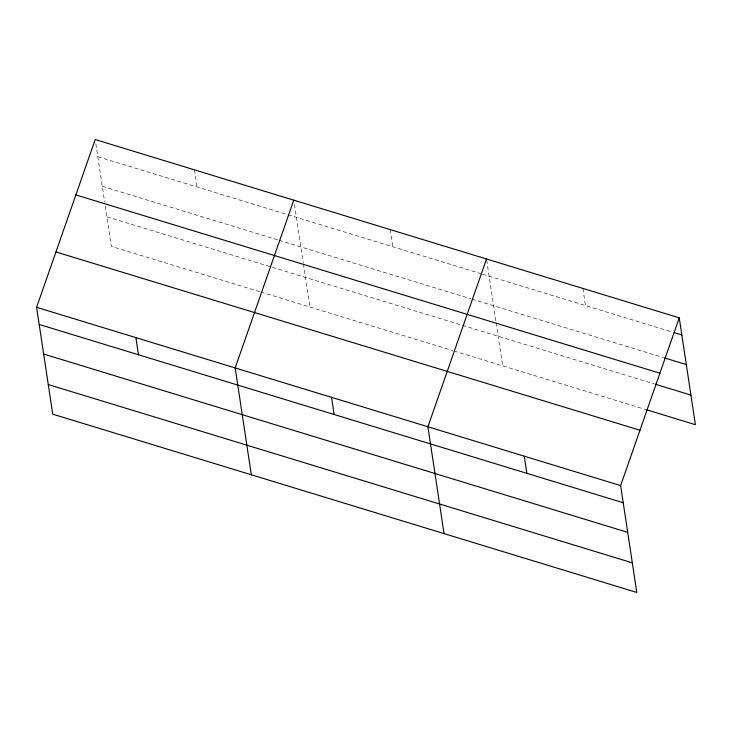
<?xml version="1.0" encoding="UTF-8"?>
<svg xmlns="http://www.w3.org/2000/svg" width="732" height="732" viewBox="0 0 732 732"><rect width="100%" height="100%" fill="white"/><g stroke="black" fill="none" stroke-linecap="round" stroke-linejoin="round"><path stroke-width="0.55" stroke-dasharray="3.66 2.75" d="M97.804 156.694L481.528 273.832M482.608 274.171L672.086 332.008M102.279 186.303L277.94 239.922M279.029 240.261L470.841 298.812M471.93 299.141L663.576 357.646M106.89 216.8L654.106 383.852M259.75 291.702L111.374 246.4L104.841 203.249M260.839 292.031L452.861 350.655M453.95 350.985L645.597 409.49M582.873 288.417L585.472 305.564M486.67 260.07L495.976 321.568M496.14 322.702L502.674 365.854M390.147 229.583L392.736 246.73M294.429 204.457L303.24 262.733M303.414 263.859L309.938 307.019M194.492 169.861L197.091 187.008M95.855 143.838L104.676 202.114"/><path stroke-width="1.1" d="M679.241 317.834L620.626 485.6L636.794 592.453L52.759 414.166L36.6 307.312L95.206 139.547L679.241 317.834L695.4 424.688L646.676 409.819M293.779 200.165L235.173 367.922L251.332 474.784M486.506 259L427.9 426.756L444.059 533.619M674.254 332.667L681.831 334.982M664.656 357.975L686.314 364.591M75.872 194.913L659.898 373.201M655.195 384.181L690.926 395.088M55.943 251.945L639.969 430.233M36.6 307.312L620.626 485.6M39.189 324.459L623.225 502.747M43.673 354.059L627.699 532.347M48.285 384.556L632.311 562.844M524.268 456.182L526.857 473.329M331.532 397.339L334.131 414.486M135.887 337.617L138.476 354.764"/></g></svg>
